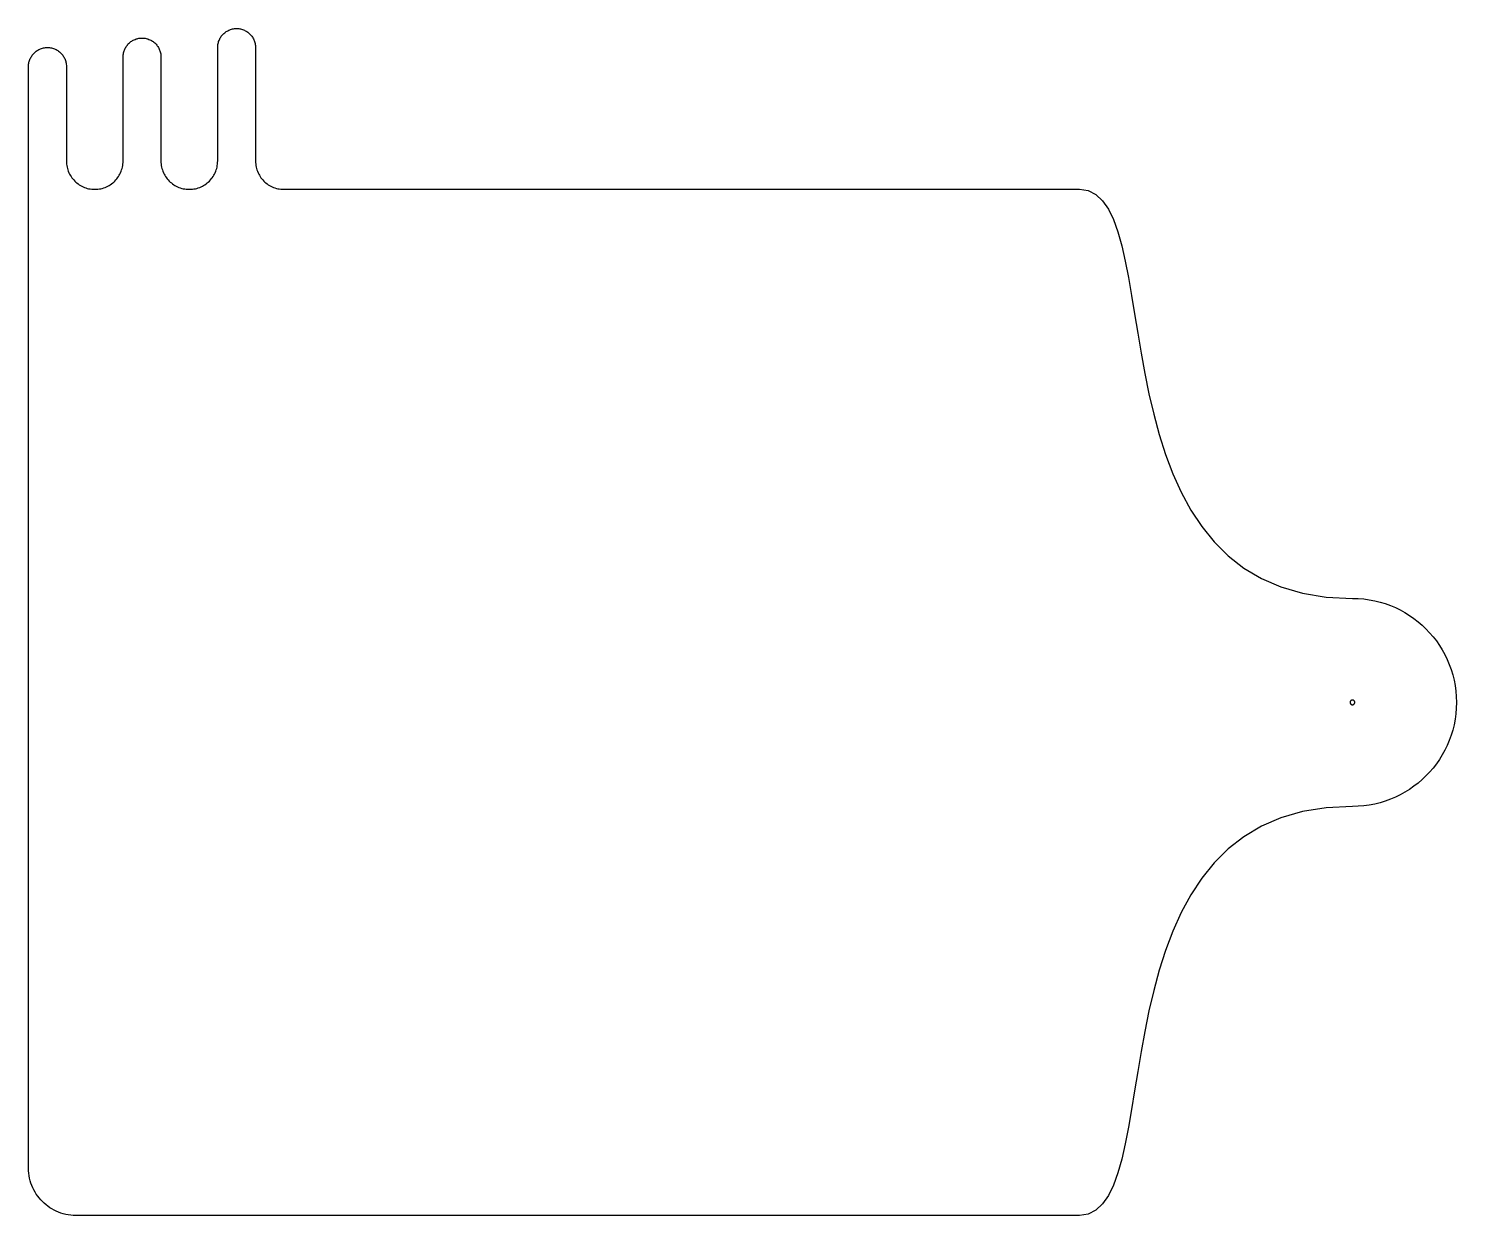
# Model space of a CAD drawing. Extents: x 0 to 30.2, y 0 to 25.1.
import ezdxf

# ---------------------------------------------------------------- set-up
doc = ezdxf.new("R2010")
doc.units = 0
doc.layers.add('C00-00-00-BLACK', color=7, linetype='CONTINUOUS')

msp = doc.modelspace()

# ---------------------------------------------------------------- linework, layer by layer
at = {"layer": 'C00-00-00-BLACK'}
for p, q in [((2, 22.3), (2, 24.5)), ((2.8, 24.5), (2.8, 22.3)), ((4, 22.3), (4, 24.7)), ((4.8, 24.7), (4.8, 22.3)), ((0, 21.7), (0, 24.3)), ((0.8, 24.3), (0.8, 22.3)), ((0, 1), (0, 21.7)), ((5.4, 21.7), (22.225, 21.7)), ((28, 13.05), (28, 13.05)), ((28.05, 10.85), (28.05, 10.85)), ((22.225, 0), (1, 0))]:
    msp.add_line(p, q, dxfattribs=at)
for points in [[(4, 24.7), (4.001, 24.722), (4.002, 24.744), (4.005, 24.765), (4.009, 24.786), (4.014, 24.806), (4.02, 24.826), (4.028, 24.846), (4.036, 24.865), (4.045, 24.884), (4.055, 24.902), (4.066, 24.919), (4.077, 24.936), (4.09, 24.952), (4.103, 24.968), (4.117, 24.983), (4.132, 24.997), (4.148, 25.01), (4.164, 25.023), (4.181, 25.035), (4.198, 25.045), (4.216, 25.055), (4.235, 25.064), (4.254, 25.073), (4.274, 25.08), (4.294, 25.086), (4.314, 25.091), (4.335, 25.095), (4.356, 25.098), (4.378, 25.099), (4.4, 25.1)], [(4.4, 25.1), (4.422, 25.099), (4.444, 25.098), (4.465, 25.095), (4.486, 25.091), (4.506, 25.086), (4.526, 25.08), (4.546, 25.073), (4.565, 25.064), (4.584, 25.055), (4.602, 25.045), (4.619, 25.035), (4.636, 25.023), (4.652, 25.01), (4.668, 24.997), (4.683, 24.983), (4.697, 24.968), (4.71, 24.952), (4.723, 24.936), (4.735, 24.919), (4.745, 24.902), (4.755, 24.884), (4.764, 24.865), (4.773, 24.846), (4.78, 24.826), (4.786, 24.806), (4.791, 24.786), (4.795, 24.765), (4.798, 24.744), (4.799, 24.722), (4.8, 24.7)], [(2, 24.5), (2.001, 24.522), (2.002, 24.544), (2.005, 24.565), (2.009, 24.586), (2.014, 24.606), (2.02, 24.626), (2.027, 24.646), (2.036, 24.665), (2.045, 24.684), (2.055, 24.702), (2.065, 24.719), (2.077, 24.736), (2.09, 24.752), (2.103, 24.768), (2.117, 24.783), (2.132, 24.797), (2.148, 24.81), (2.164, 24.823), (2.181, 24.834), (2.198, 24.845), (2.216, 24.855), (2.235, 24.864), (2.254, 24.872), (2.274, 24.88), (2.294, 24.886), (2.314, 24.891), (2.335, 24.895), (2.356, 24.898), (2.378, 24.899), (2.4, 24.9)], [(2.4, 24.9), (2.422, 24.899), (2.443, 24.898), (2.465, 24.895), (2.486, 24.891), (2.506, 24.886), (2.526, 24.88), (2.546, 24.872), (2.565, 24.864), (2.584, 24.855), (2.602, 24.845), (2.619, 24.834), (2.636, 24.823), (2.652, 24.81), (2.668, 24.797), (2.683, 24.783), (2.697, 24.768), (2.71, 24.752), (2.723, 24.736), (2.734, 24.719), (2.745, 24.702), (2.755, 24.684), (2.764, 24.665), (2.772, 24.646), (2.78, 24.626), (2.786, 24.606), (2.791, 24.586), (2.795, 24.565), (2.798, 24.544), (2.799, 24.522), (2.8, 24.5)], [(0, 24.3), (0.001, 24.322), (0.002, 24.344), (0.005, 24.365), (0.009, 24.386), (0.014, 24.406), (0.02, 24.426), (0.028, 24.446), (0.036, 24.465), (0.045, 24.484), (0.055, 24.502), (0.066, 24.519), (0.077, 24.536), (0.09, 24.552), (0.103, 24.568), (0.117, 24.583), (0.132, 24.597), (0.148, 24.61), (0.164, 24.623), (0.181, 24.634), (0.198, 24.645), (0.216, 24.655), (0.235, 24.664), (0.254, 24.672), (0.274, 24.68), (0.294, 24.686), (0.314, 24.691), (0.335, 24.695), (0.356, 24.698), (0.378, 24.699), (0.4, 24.7)], [(0.4, 24.7), (0.422, 24.699), (0.444, 24.698), (0.465, 24.695), (0.486, 24.691), (0.506, 24.686), (0.526, 24.68), (0.546, 24.672), (0.565, 24.664), (0.584, 24.655), (0.602, 24.645), (0.619, 24.634), (0.636, 24.623), (0.652, 24.61), (0.668, 24.597), (0.683, 24.583), (0.697, 24.568), (0.71, 24.552), (0.723, 24.536), (0.735, 24.519), (0.745, 24.502), (0.755, 24.484), (0.764, 24.465), (0.773, 24.446), (0.78, 24.426), (0.786, 24.406), (0.791, 24.386), (0.795, 24.365), (0.798, 24.344), (0.799, 24.322), (0.8, 24.3)], [(0.8, 22.3), (0.801, 22.267), (0.804, 22.235), (0.808, 22.203), (0.814, 22.171), (0.821, 22.14), (0.831, 22.11), (0.841, 22.081), (0.853, 22.052), (0.867, 22.024), (0.882, 21.997), (0.898, 21.971), (0.916, 21.946), (0.935, 21.921), (0.955, 21.898), (0.976, 21.876), (0.998, 21.855), (1.021, 21.835), (1.046, 21.816), (1.071, 21.798), (1.097, 21.782), (1.124, 21.767), (1.152, 21.753), (1.181, 21.741), (1.21, 21.731), (1.241, 21.721), (1.271, 21.714), (1.303, 21.708), (1.335, 21.703), (1.367, 21.701), (1.4, 21.7)], [(1.4, 21.7), (1.433, 21.701), (1.465, 21.703), (1.497, 21.708), (1.529, 21.714), (1.559, 21.721), (1.59, 21.731), (1.619, 21.741), (1.648, 21.753), (1.676, 21.767), (1.703, 21.782), (1.729, 21.798), (1.754, 21.816), (1.779, 21.835), (1.802, 21.855), (1.824, 21.876), (1.845, 21.898), (1.865, 21.921), (1.884, 21.946), (1.902, 21.971), (1.918, 21.997), (1.933, 22.024), (1.946, 22.052), (1.959, 22.081), (1.969, 22.11), (1.978, 22.14), (1.986, 22.171), (1.992, 22.203), (1.996, 22.235), (1.999, 22.267), (2, 22.3)], [(2.8, 22.3), (2.801, 22.267), (2.803, 22.235), (2.808, 22.203), (2.814, 22.171), (2.821, 22.14), (2.831, 22.11), (2.841, 22.081), (2.853, 22.052), (2.867, 22.024), (2.882, 21.997), (2.898, 21.971), (2.916, 21.946), (2.935, 21.921), (2.955, 21.898), (2.976, 21.876), (2.998, 21.855), (3.021, 21.835), (3.046, 21.816), (3.071, 21.798), (3.097, 21.782), (3.124, 21.767), (3.152, 21.753), (3.181, 21.741), (3.21, 21.731), (3.241, 21.721), (3.271, 21.714), (3.303, 21.708), (3.335, 21.703), (3.367, 21.701), (3.4, 21.7)], [(3.4, 21.7), (3.433, 21.701), (3.465, 21.703), (3.497, 21.708), (3.529, 21.714), (3.56, 21.721), (3.59, 21.731), (3.619, 21.741), (3.648, 21.753), (3.676, 21.767), (3.703, 21.782), (3.729, 21.798), (3.754, 21.816), (3.779, 21.835), (3.802, 21.855), (3.824, 21.876), (3.845, 21.898), (3.865, 21.921), (3.884, 21.946), (3.902, 21.971), (3.918, 21.997), (3.933, 22.024), (3.947, 22.052), (3.959, 22.081), (3.969, 22.11), (3.979, 22.14), (3.986, 22.171), (3.992, 22.203), (3.996, 22.235), (3.999, 22.267), (4, 22.3)], [(4.8, 22.3), (4.801, 22.267), (4.804, 22.235), (4.808, 22.203), (4.814, 22.171), (4.821, 22.14), (4.831, 22.11), (4.841, 22.081), (4.853, 22.052), (4.867, 22.024), (4.882, 21.997), (4.898, 21.971), (4.916, 21.946), (4.935, 21.921), (4.955, 21.898), (4.976, 21.876), (4.998, 21.855), (5.021, 21.835), (5.046, 21.816), (5.071, 21.798), (5.097, 21.782), (5.124, 21.767), (5.152, 21.753), (5.181, 21.741), (5.21, 21.731), (5.241, 21.721), (5.271, 21.714), (5.303, 21.708), (5.335, 21.703), (5.367, 21.701), (5.4, 21.7)], [(22.225, 21.7), (22.412, 21.672), (22.575, 21.59), (22.717, 21.458), (22.84, 21.28), (22.946, 21.059), (23.039, 20.8), (23.121, 20.507), (23.195, 20.183), (23.263, 19.832), (23.328, 19.457), (23.392, 19.064), (23.459, 18.655), (23.53, 18.235), (23.608, 17.807), (23.697, 17.375), (23.798, 16.943), (23.914, 16.515), (24.048, 16.095), (24.203, 15.686), (24.381, 15.293), (24.584, 14.918), (24.815, 14.567), (25.078, 14.243), (25.374, 13.95), (25.706, 13.691), (26.077, 13.47), (26.489, 13.292), (26.945, 13.16), (27.448, 13.078), (28, 13.05)], [(28, 13.05), (28.121, 13.047), (28.24, 13.037), (28.357, 13.021), (28.472, 12.999), (28.585, 12.971), (28.695, 12.938), (28.803, 12.899), (28.909, 12.854), (29.011, 12.804), (29.11, 12.75), (29.206, 12.69), (29.299, 12.626), (29.389, 12.556), (29.474, 12.483), (29.556, 12.406), (29.633, 12.324), (29.707, 12.239), (29.776, 12.149), (29.84, 12.056), (29.9, 11.96), (29.954, 11.861), (30.004, 11.759), (30.049, 11.653), (30.088, 11.545), (30.121, 11.435), (30.149, 11.322), (30.171, 11.207), (30.187, 11.09), (30.197, 10.971), (30.2, 10.85)], [(28, 10.9), (27.997, 10.9), (27.995, 10.9), (27.992, 10.899), (27.989, 10.899), (27.987, 10.898), (27.984, 10.898), (27.982, 10.897), (27.979, 10.896), (27.977, 10.894), (27.975, 10.893), (27.973, 10.892), (27.971, 10.89), (27.968, 10.889), (27.966, 10.887), (27.965, 10.885), (27.963, 10.883), (27.961, 10.882), (27.96, 10.88), (27.958, 10.877), (27.957, 10.875), (27.956, 10.873), (27.954, 10.871), (27.953, 10.868), (27.953, 10.866), (27.952, 10.863), (27.951, 10.861), (27.951, 10.858), (27.95, 10.855), (27.95, 10.853), (27.95, 10.85)], [(28.05, 10.85), (28.05, 10.853), (28.05, 10.855), (28.049, 10.858), (28.049, 10.861), (28.048, 10.863), (28.047, 10.866), (28.047, 10.868), (28.046, 10.871), (28.044, 10.873), (28.043, 10.875), (28.042, 10.877), (28.04, 10.88), (28.039, 10.882), (28.037, 10.883), (28.035, 10.885), (28.033, 10.887), (28.032, 10.889), (28.029, 10.89), (28.027, 10.892), (28.025, 10.893), (28.023, 10.894), (28.021, 10.896), (28.018, 10.897), (28.016, 10.898), (28.013, 10.898), (28.011, 10.899), (28.008, 10.899), (28.006, 10.9), (28.003, 10.9), (28, 10.9)], [(27.95, 10.85), (27.95, 10.847), (27.95, 10.845), (27.951, 10.842), (27.951, 10.839), (27.952, 10.837), (27.953, 10.834), (27.953, 10.832), (27.954, 10.829), (27.956, 10.827), (27.957, 10.825), (27.958, 10.823), (27.96, 10.821), (27.961, 10.819), (27.963, 10.817), (27.965, 10.815), (27.966, 10.813), (27.968, 10.811), (27.971, 10.81), (27.973, 10.808), (27.975, 10.807), (27.977, 10.806), (27.979, 10.805), (27.982, 10.803), (27.984, 10.803), (27.987, 10.802), (27.989, 10.801), (27.992, 10.801), (27.995, 10.8), (27.997, 10.8), (28, 10.8)], [(28, 10.8), (28.003, 10.8), (28.006, 10.8), (28.008, 10.801), (28.011, 10.801), (28.013, 10.802), (28.016, 10.803), (28.018, 10.803), (28.021, 10.805), (28.023, 10.806), (28.025, 10.807), (28.027, 10.808), (28.029, 10.81), (28.032, 10.811), (28.033, 10.813), (28.035, 10.815), (28.037, 10.817), (28.039, 10.819), (28.04, 10.821), (28.042, 10.823), (28.043, 10.825), (28.044, 10.827), (28.046, 10.829), (28.047, 10.832), (28.047, 10.834), (28.048, 10.837), (28.049, 10.839), (28.049, 10.842), (28.05, 10.845), (28.05, 10.847), (28.05, 10.85)], [(30.2, 10.85), (30.197, 10.729), (30.187, 10.61), (30.171, 10.493), (30.149, 10.378), (30.121, 10.265), (30.088, 10.155), (30.049, 10.047), (30.004, 9.941), (29.954, 9.839), (29.9, 9.74), (29.84, 9.644), (29.776, 9.551), (29.707, 9.462), (29.633, 9.376), (29.556, 9.294), (29.474, 9.217), (29.389, 9.144), (29.299, 9.075), (29.206, 9.01), (29.11, 8.95), (29.011, 8.896), (28.909, 8.846), (28.803, 8.801), (28.695, 8.762), (28.585, 8.729), (28.472, 8.701), (28.357, 8.679), (28.24, 8.663), (28.121, 8.653), (28, 8.65)], [(28, 8.65), (27.448, 8.622), (26.945, 8.54), (26.489, 8.408), (26.077, 8.23), (25.706, 8.009), (25.374, 7.75), (25.078, 7.457), (24.815, 7.133), (24.584, 6.782), (24.381, 6.407), (24.203, 6.014), (24.048, 5.605), (23.914, 5.185), (23.798, 4.757), (23.697, 4.325), (23.608, 3.893), (23.53, 3.465), (23.459, 3.045), (23.392, 2.636), (23.328, 2.243), (23.263, 1.868), (23.195, 1.517), (23.121, 1.193), (23.039, 0.9), (22.946, 0.641), (22.84, 0.42), (22.717, 0.242), (22.575, 0.11), (22.412, 0.028), (22.225, 0)], [(1, 0), (0.945, 0.001), (0.891, 0.006), (0.838, 0.013), (0.785, 0.023), (0.734, 0.036), (0.684, 0.051), (0.635, 0.069), (0.587, 0.089), (0.54, 0.112), (0.495, 0.137), (0.452, 0.164), (0.409, 0.193), (0.369, 0.224), (0.33, 0.258), (0.293, 0.293), (0.258, 0.33), (0.224, 0.369), (0.193, 0.409), (0.164, 0.452), (0.137, 0.495), (0.112, 0.54), (0.089, 0.587), (0.069, 0.635), (0.051, 0.684), (0.036, 0.734), (0.023, 0.785), (0.013, 0.838), (0.006, 0.891), (0.001, 0.945), (0, 1)]]:
    msp.add_lwpolyline(points, dxfattribs=at)

doc.saveas('drawing.dxf')
